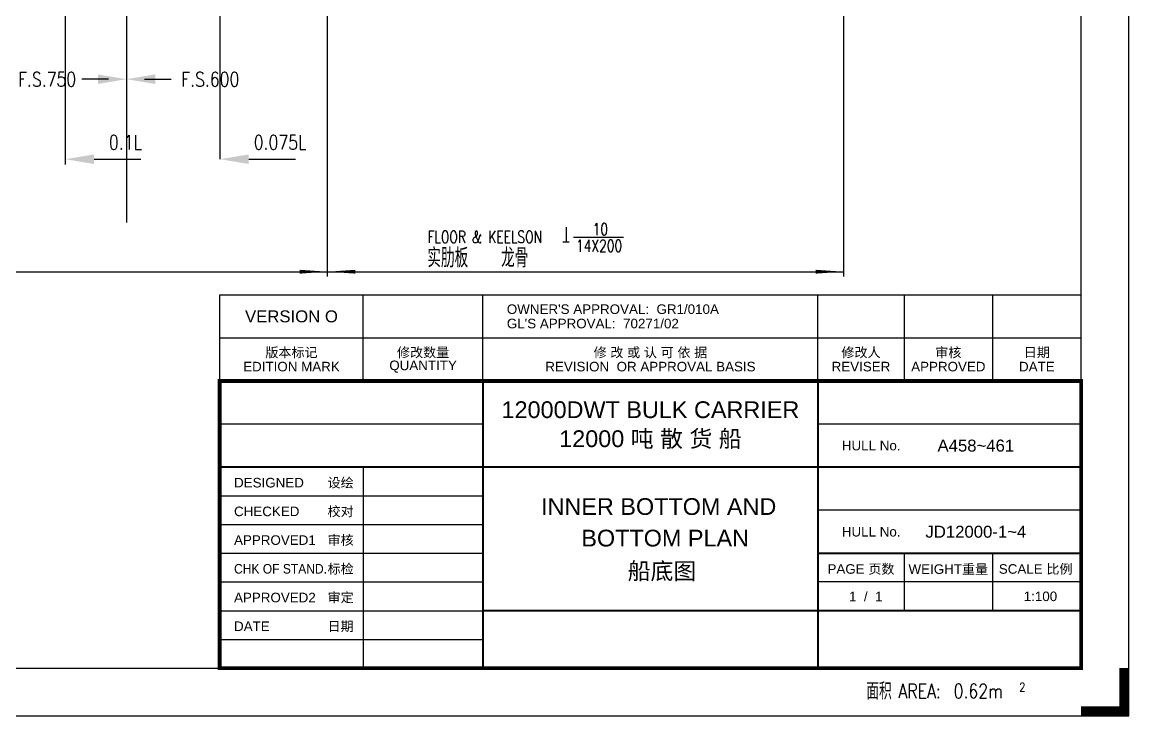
# Model space of a CAD drawing. Extents: x 373818 to 564480, y 322172 to 634257.
# Drawn here: x 540666 to 563892, y 399799 to 414395 of the extents above; entities that cross this region are included whole.
import ezdxf
from ezdxf.enums import TextEntityAlignment as Align

# ---------------------------------------------------------------- set-up
doc = ezdxf.new("R2010")
doc.units = 0
doc.header["$LTSCALE"] = 40
doc.header["$MEASUREMENT"] = 0
doc.layers.get('0').update_dxf_attribs({"linetype": 'CONTINUOUS'})
for name, color, linetype in [('13DIMENSION', 9, 'CONTINUOUS'), ('BT_CHI', 7, 'CONTINUOUS'), ('BT_ENG', 7, 'CONTINUOUS'), ('Y-CON', 2, 'CONTINUOUS')]:
    doc.layers.add(name, color=color, linetype=linetype)
doc.styles.add('CHINESE', font='romand.shx', dxfattribs={"width": 0.8, "height": 800, "bigfont": 'hzdx.shx'})
doc.styles.add('ENGNISH', font='romans.shx', dxfattribs={"width": 0.8, "height": 750})
doc.styles.add('ROMANS', font='romans.shx', dxfattribs={"width": 0.75, "height": 250, "bigfont": 'hzdx.shx'})
doc.styles.add('SWISS721LIGHTBT', font='swissl.ttf')

# ---------------------------------------------------------------- blocks, each defined once
blk = doc.blocks.new('TITLE3')
for p, q in [((-12500, 5100), (-18000, 5100)), ((0, 5100), (-5500, 5100)), ((-15000, 4200), (-15000, 0)), ((-18000, 3600), (-12500, 3600)), ((0, 3300), (-5500, 3300)), ((-18000, 3000), (-12500, 3000)), ((-18000, 2400), (-12500, 2400)), ((-18000, 1800), (-12500, 1800)), ((0, 1800), (-5500, 1800)), ((-18000, 1200), (-12500, 1200)), ((-5500, 0), (-5500, 1200)), ((-18000, 600), (-12500, 600))]:
    blk.add_line(p, q)
at = {"const_width": 80}
blk.add_lwpolyline([(-18000, 0), (0, 0), (0, 6000), (-18000, 6000)], close=True, dxfattribs=at)
at = {"const_width": 40}
for points in [[(-12500, 6000), (-12500, 0)], [(-5500, 6000), (-5500, 0)], [(-18000, 4200), (0, 4200)], [(-5500, 2400), (0, 2400)], [(-12500, 1200), (0, 1200)]]:
    blk.add_lwpolyline(points, dxfattribs=at)

msp = doc.modelspace()

# ---------------------------------------------------------------- linework, layer by layer
at = {"color": 2}
for p, q in [((562792.4, 400899.4), (562792.4, 440899.4)), ((417692.4, 400899.4), (562792.4, 400899.4))]:
    msp.add_line(p, q, dxfattribs=at)
for p, q in [((557828.41, 425000.25), (557828.41, 409082.08)), ((547046.41, 409082.08), (547046.41, 420987.4)), ((544798.84, 419988.63), (544798.84, 411532.75)), ((542846.41, 419175.12), (542846.41, 412949.75)), ((541566.31, 418672.59), (541566.31, 411422.91)), ((542846.41, 412949.75), (542846.41, 410207.22)), ((553229.61, 409897.96), (552185.29, 409897.96)), ((431096.41, 409182.08), (557828.41, 409182.08)), ((544792.4, 408699.4), (562792.4, 408699.4)), ((544792.4, 406899.4), (544792.4, 408699.4)), ((547792.4, 406899.4), (547792.4, 408699.4)), ((550292.4, 406899.4), (550292.4, 408699.4)), ((557292.4, 406899.4), (557292.4, 408699.4)), ((559092.4, 408699.4), (559092.4, 406899.4)), ((560942.4, 408699.4), (560942.4, 406899.4)), ((562792.4, 406899.4), (562792.4, 408699.4)), ((544792.4, 407799.4), (562792.4, 407799.4)), ((559092.4, 403299.4), (559092.4, 402099.4)), ((560942.4, 403299.4), (560942.4, 402099.4))]:
    msp.add_line(p, q)
at = {"color": 0, "linetype": 'ByBlock'}
for p, q in [((542166.31, 411532.75), (543144.69, 411532.75)), ((545398.84, 411532.75), (546377.22, 411532.75))]:
    msp.add_line(p, q, dxfattribs=at)
for points in [[(547046.41, 409182.08, 0, 80, 0), (546464.21, 409182.08, 80, 80, 0)], [(547046.41, 409182.08, 0, 80, 0), (547628.61, 409182.08, 80, 80, 0)], [(557828.41, 409182.08, 0, 80, 0), (557246.21, 409182.08, 80, 80, 0)]]:
    msp.add_lwpolyline(points, format="xyseb")
for points in [[(542246.41, 413304.25), (542246.41, 413104.25), (542846.41, 413204.25)], [(543446.41, 413304.25), (543446.41, 413104.25), (542846.41, 413204.25)], [(542166.31, 411632.75), (542166.31, 411432.75), (541566.31, 411532.75)], [(545398.84, 411632.75), (545398.84, 411432.75), (544798.84, 411532.75)]]:
    msp.add_solid(points, dxfattribs=at)
at = {"layer": '13DIMENSION'}
for p, q in [((542471.41, 413204.25), (541911.8, 413204.25)), ((543221.41, 413204.25), (543781.02, 413204.25))]:
    msp.add_line(p, q, dxfattribs=at)
at = {"layer": 'BT_ENG'}
for p, q in [((563792.4, 399899.4), (563792.4, 441899.4)), ((415192.4, 399899.4), (563792.4, 399899.4))]:
    msp.add_line(p, q, dxfattribs=at)
at = {"layer": 'BT_ENG', "const_width": 200}
for points in [[(563692.4, 399899.4), (563692.4, 400899.4)], [(563792.4, 399999.4), (562792.4, 399999.4)]]:
    msp.add_lwpolyline(points, dxfattribs=at)
at = {"layer": 'Y-CON'}
for p, q in [((552029.03, 410111.01), (552029.03, 409807.3)), ((551960.69, 409807.3), (552097.37, 409807.3))]:
    msp.add_line(p, q, dxfattribs=at)

# ---------------------------------------------------------------- block references
msp.add_blockref('TITLE3', (562792.4, 400899.4))

# ---------------------------------------------------------------- texts
at = {"style": 'ROMANS', "width": 0.8}
for s, p in [('F.S.750', (541186.8, 413204.25)), ('F.S.600', (544596.02, 413204.25)), ('0.1L', (542821.61, 411883.25)), ('0.075L', (546054.14, 411883.25))]:
    msp.add_text(s, height=300, dxfattribs=at).set_placement(p, align=Align.MIDDLE)
at = {"style": 'ROMANS', "width": 0.75}
for s, height, p in [('FLOOR & KEELSON ', 250, (549133.88, 409783.76)), ('实肋板', 400, (549131.18, 409272.62)), ('龙骨', 400, (550671.18, 409272.62))]:
    msp.add_text(s, height=height, dxfattribs=at).set_placement(p)
at = {"style": 'SWISS721LIGHTBT'}
for s, height, p in [('VERSION O', 250, (546292.4, 408249.4)), ('版本标记', 200, (546292.4, 407499.4)), ('修改数量', 200, (549042.4, 407499.4)), ('修 改 或 认 可 依 据', 200, (553792.4, 407499.4)), ('修改人', 200, (558192.4, 407499.4)), ('审核', 200, (560017.4, 407499.4)), ('日期', 200, (561867.4, 407499.4)), ('EDITION MARK', 200, (546292.4, 407199.4)), ('QUANTITY', 200, (549042.4, 407199.4)), ('REVISION  OR APPROVAL BASIS', 200, (553792.4, 407199.4)), ('REVISER', 200, (558192.4, 407199.4)), ('APPROVED', 200, (560017.4, 407199.4)), ('DATE', 200, (561867.4, 407199.4)), ('12000DWT BULK CARRIER', 350, (553792.4, 406299.4)), ('12000 吨 散 货 船', 350, (553792.4, 405699.4)), ('A458~461', 250, (560592.4, 405549.4)), ('JD12000-1~4', 250, (560592.4, 403749.4)), ('PAGE 页数', 200, (558192.4, 402974.4)), ('WEIGHT重量', 200, (560017.4, 402974.4)), ('SCALE 比例', 200, (561842.4, 402974.4)), ('1  /  1', 200, (558292.4, 402399.4)), ('1:100', 200, (561942.4, 402399.4))]:
    msp.add_text(s, height=height, dxfattribs=at).set_placement(p, align=Align.MIDDLE)
for s, p in [("OWNER'S APPROVAL:  GR1/010A", (550792.4, 408399.4)), ("GL'S APPROVAL:  70271/02", (550792.4, 408099.4)), ('HULL No.', (557792.4, 405549.4)), ('DESIGNED', (545092.4, 404774.4)), ('CHECKED', (545092.4, 404174.4)), ('APPROVED1', (545092.4, 403574.4)), ('HULL No.', (557792.4, 403749.4)), ('APPROVED2', (545092.4, 402374.4)), ('DATE', (545092.4, 401774.4))]:
    msp.add_text(s, height=200, dxfattribs=at).set_placement(p, align=Align.MIDDLE_LEFT)
for s, p in [('设绘', (547592.4, 404774.4)), ('校对', (547592.4, 404174.4)), ('审核', (547592.4, 403574.4)), ('标检', (547592.4, 402974.4)), ('审定', (547592.4, 402374.4)), ('日期', (547592.4, 401774.4))]:
    msp.add_text(s, height=200, dxfattribs=at).set_placement(p, align=Align.MIDDLE_RIGHT)
for s, p in [('INNER BOTTOM AND ', (554033.19, 404100.45)), (' BOTTOM PLAN', (554033.19, 403441.1)), ('船底图', (554033.19, 402753.63))]:
    msp.add_text(s, height=350, dxfattribs=at).set_placement(p, align=Align.CENTER)
at = {"style": 'SWISS721LIGHTBT', "width": 0.9}
msp.add_text('CHK OF STAND.', height=200, dxfattribs=at).set_placement((545092.4, 402974.4), align=Align.MIDDLE_LEFT)
at = {"char_height": 250, "attachment_point": 5, "style": 'ROMANS'}
for s, insert in [('10', (552746.73, 410070.57)), ('14X200', (552720.77, 409723.6))]:
    msp.add_mtext(s, dxfattribs=dict(at, insert=insert))
at = {"layer": 'BT_CHI', "style": 'CHINESE', "width": 0.8}
msp.add_text('面积', height=350, dxfattribs=at).set_placement((558303.02, 400243.56, -571.43))
at = {"layer": 'BT_ENG', "style": 'ENGNISH', "width": 0.8}
for s, height, p in [('AREA:', 300, (558975.43, 400268.77, -500)), ('0.62m', 300, (560128.71, 400268.77, -500)), ('2', 180, (561502.53, 400411.84, -300))]:
    msp.add_text(s, height=height, dxfattribs=at).set_placement(p)

doc.saveas('drawing.dxf')
